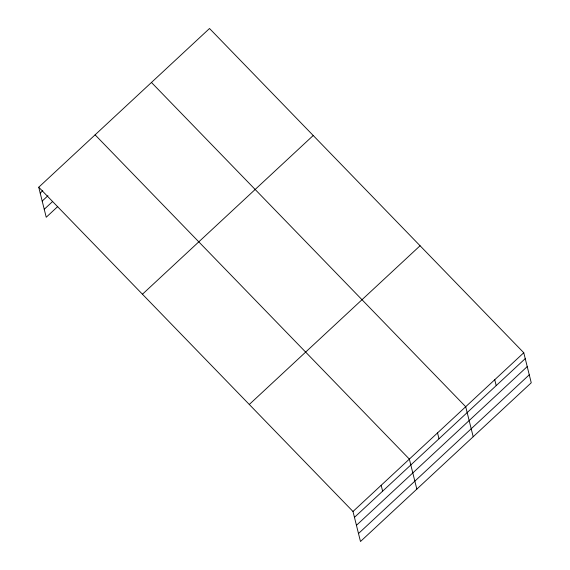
<?xml version="1.0" encoding="UTF-8"?>
<svg xmlns="http://www.w3.org/2000/svg" width="570" height="570" viewBox="0 0 570 570"><rect width="100%" height="100%" fill="white"/><g stroke="black" fill="none" stroke-linecap="round" stroke-linejoin="round"><path stroke-width="0.85" d="M38.746 187.224L209.518 28.5L523.773 352.752L531.254 382.776L360.482 541.5L352.994 511.482L38.746 187.224L46.227 217.248L57.755 206.532M40.206 193.095L42.771 190.715M42.194 201.067L47.958 195.71M44.239 209.276L52.568 201.538M142.443 294.227L313.222 135.503M249.29 404.472L420.069 245.748M352.994 511.482L523.773 352.752M354.454 517.346L525.234 358.623M356.442 525.319L527.221 366.596M358.494 533.527L529.266 374.803M151.456 82.465L465.704 406.724L473.193 436.741M95.097 134.848L409.353 459.099L416.834 489.124M494.739 379.741L496.199 385.605M437.532 432.908L438.993 438.779M381.173 485.291L382.634 491.162"/></g></svg>
